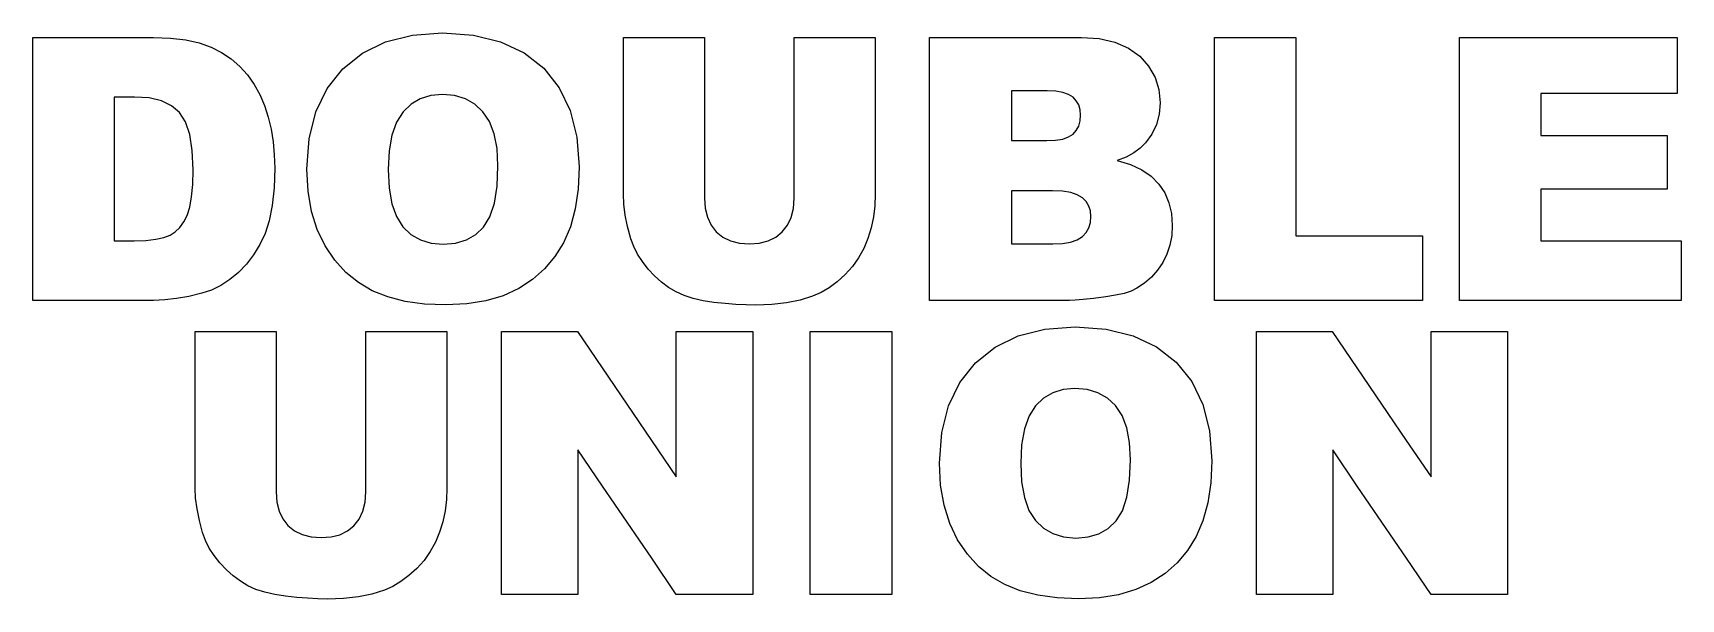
# Model space of a CAD drawing. Extents: x 3.2 to 94.5, y 3.2 to 34.5.
import ezdxf

# ---------------------------------------------------------------- set-up
doc = ezdxf.new("R2010")
doc.units = 0
doc.layers.add('Layer_1', color=7, linetype='CONTINUOUS')

msp = doc.modelspace()

# ---------------------------------------------------------------- linework, layer by layer
at = {"layer": 'Layer_1', "color": 7}
for points in [[(3.231185, 34.229182), (4.900541, 34.229182), (6.569896, 34.229182), (8.239252, 34.229182), (9.908607, 34.229182), (10.848079, 34.195688), (11.692057, 34.095226), (12.44054, 33.927797), (13.093529, 33.6934), (13.677052, 33.396359), (14.20725, 33.04103), (14.684122, 32.627413), (15.10767, 32.155512), (15.477252, 31.633988), (15.792268, 31.071539), (16.05272, 30.468165), (16.258607, 29.823871), (16.414868, 29.14918), (16.526487, 28.454645), (16.593462, 27.740273), (16.615794, 27.006057), (16.5823, 25.905346), (16.481838, 24.934862), (16.314409, 24.094605), (16.080013, 23.384573), (15.791031, 22.770035), (15.449964, 22.206349), (15.056812, 21.693512), (14.611575, 21.231525), (14.131598, 20.835892), (13.634262, 20.512192), (13.119567, 20.260424), (12.587513, 20.080589), (11.865691, 19.906958), (11.1786, 19.782932), (10.526238, 19.708519), (9.908607, 19.683712), (8.239251, 19.683712), (6.569896, 19.683712), (4.90054, 19.683712), (3.231185, 19.683712), (3.231185, 23.320077), (3.231185, 26.956446), (3.231185, 30.592811), (3.231185, 34.22918)], [(18.401732, 26.946525), (18.525755, 28.628897), (18.897825, 30.114078), (19.517942, 31.402064), (20.386107, 32.492855), (21.475646, 33.361016), (22.759908, 33.981129), (24.238891, 34.353199), (25.912591, 34.47723), (27.624109, 34.355059), (29.127269, 33.988565), (30.422077, 33.377755), (31.508528, 32.522621), (32.368002, 31.452294), (32.981914, 30.18601), (33.350268, 28.723778), (33.47306, 27.065589), (33.419099, 25.847676), (33.257247, 24.743866), (32.987499, 23.75416), (32.609858, 22.878557), (32.134838, 22.109612), (31.56309, 21.429962), (30.894607, 20.839612), (30.12939, 20.338557), (29.27052, 19.943542), (28.311196, 19.661391), (27.251418, 19.492097), (26.091185, 19.435666), (24.913579, 19.484655), (23.841395, 19.631625), (22.874634, 19.876571), (22.013295, 20.219496), (21.247448, 20.668461), (20.557257, 21.231525), (19.942722, 21.908695), (19.403841, 22.699964), (18.96542, 23.601614), (18.652261, 24.609923), (18.464364, 25.724893), (18.401732, 26.946525)], [(45.37931, 34.229182), (46.500483, 34.229182), (47.621653, 34.229182), (48.742826, 34.229182), (49.863999, 34.229182), (49.863999, 32.061253), (49.863999, 29.893323), (49.863999, 27.725394), (49.863999, 25.557464), (49.83857, 24.921223), (49.762291, 24.302343), (49.63517, 23.700832), (49.457206, 23.116682), (49.229617, 22.563538), (48.94374, 22.045119), (48.599578, 21.561429), (48.197129, 21.112464), (47.7649, 20.717449), (47.321512, 20.385686), (46.866971, 20.117174), (46.40127, 19.911916), (45.713554, 19.699217), (44.960108, 19.547288), (44.140936, 19.456133), (43.256033, 19.425746), (42.712807, 19.43506), (42.144778, 19.462971), (41.551947, 19.509482), (40.934315, 19.574593), (40.334661, 19.66699), (39.785854, 19.795356), (39.287902, 19.959685), (38.840799, 20.159984), (38.427798, 20.406169), (38.032165, 20.698244), (37.653894, 21.036208), (37.292988, 21.420061), (36.973005, 21.829958), (36.707595, 22.246055), (36.496758, 22.668356), (36.340488, 23.096859), (36.158173, 23.771542), (36.027947, 24.406542), (35.949814, 25.001856), (35.923765, 25.557484), (35.923765, 27.725414), (35.923765, 29.893343), (35.923765, 32.061273), (35.923765, 34.229202), (37.044935, 34.229202), (38.166108, 34.229202), (39.287278, 34.229202), (40.408451, 34.229202), (40.408451, 32.009183), (40.408451, 29.789164), (40.408451, 27.569144), (40.408451, 25.349125), (40.449376, 24.786055), (40.572157, 24.287481), (40.776796, 23.853398), (41.063294, 23.483811), (41.427298, 23.192976), (41.854557, 22.985235), (42.345074, 22.860591), (42.898842, 22.819045), (43.44764, 22.859973), (43.933189, 22.982757), (44.355489, 23.187396), (44.714544, 23.473891), (45.005374, 23.840376), (45.213112, 24.275078), (45.337755, 24.777995), (45.37931, 25.349125), (45.37931, 27.569144), (45.37931, 29.789164), (45.37931, 32.009183), (45.37931, 34.229202)], [(52.870326, 34.229182), (54.973762, 34.229182), (57.077201, 34.229182), (59.180637, 34.229182), (61.284076, 34.229182), (62.274396, 34.164062), (63.141939, 33.968722), (63.886701, 33.643165), (64.508685, 33.187387), (65.00353, 32.635474), (65.356994, 32.021556), (65.569076, 31.345631), (65.639778, 30.607698), (65.589539, 29.985715), (65.43885, 29.409626), (65.187706, 28.879426), (64.836108, 28.395121), (64.537206, 28.103659), (64.176295, 27.844449), (63.753376, 27.617489), (63.268451, 27.422775), (64.000182, 27.20015), (64.627737, 26.909314), (65.151119, 26.550269), (65.570326, 26.123012), (65.89588, 25.636837), (66.12842, 25.091132), (66.267951, 24.4859), (66.314467, 23.821137), (66.281594, 23.26985), (66.182991, 22.74709), (66.018661, 22.252857), (65.788608, 21.78715), (65.501486, 21.359271), (65.166, 20.978519), (64.78215, 20.644896), (64.349935, 20.3584), (64.031187, 20.205854), (63.640513, 20.075628), (63.177908, 19.967729), (62.643374, 19.88215), (61.948215, 19.795333), (61.380807, 19.733323), (60.941145, 19.696115), (60.629233, 19.683726), (58.689505, 19.683726), (56.749781, 19.683726), (54.810053, 19.683726), (52.870326, 19.683726), (52.870326, 23.320091), (52.870326, 26.95646), (52.870326, 30.592825), (52.870326, 34.229194)], [(68.656028, 34.229182), (69.779682, 34.229182), (70.903332, 34.229182), (72.026986, 34.229182), (73.15064, 34.229182), (73.15064, 31.488266), (73.15064, 28.747346), (73.15064, 26.006429), (73.15064, 23.265512), (74.904329, 23.265512), (76.658021, 23.265512), (78.411711, 23.265512), (80.165403, 23.265512), (80.165403, 22.370064), (80.165403, 21.474612), (80.165403, 20.579163), (80.165403, 19.683714), (77.28806, 19.683714), (74.410714, 19.683714), (71.533371, 19.683714), (68.656028, 19.683714), (68.656028, 23.32008), (68.656028, 26.956448), (68.656028, 30.592814), (68.656028, 34.229182)], [(82.219233, 34.229182), (85.230521, 34.229182), (88.24181, 34.229182), (91.253101, 34.229182), (94.26439, 34.229182), (94.26439, 33.452795), (94.26439, 32.67641), (94.26439, 31.900022), (94.26439, 31.123637), (92.379233, 31.123637), (90.494076, 31.123637), (88.608922, 31.123637), (86.723765, 31.123637), (86.723765, 30.545689), (86.723765, 29.967737), (86.723765, 29.389788), (86.723765, 28.811839), (88.472495, 28.811839), (90.221226, 28.811839), (91.969954, 28.811839), (93.718685, 28.811839), (93.718685, 28.070179), (93.718685, 27.328519), (93.718685, 26.586859), (93.718685, 25.845198), (91.969954, 25.845198), (90.221226, 25.845198), (88.472495, 25.845198), (86.723765, 25.845198), (86.723765, 25.128343), (86.723765, 24.411487), (86.723765, 23.694631), (86.723765, 22.977775), (88.663489, 22.977775), (90.603217, 22.977775), (92.542944, 22.977775), (94.482669, 22.977775), (94.482669, 22.15426), (94.482669, 21.330744), (94.482669, 20.50723), (94.482669, 19.683714), (91.41681, 19.683714), (88.350951, 19.683714), (85.285092, 19.683714), (82.219233, 19.683714), (82.219233, 23.32008), (82.219233, 26.956448), (82.219233, 30.592814), (82.219233, 34.229182)], [(22.896341, 26.926685), (22.947188, 25.902871), (23.099736, 25.034083), (23.353985, 24.320332), (23.709935, 23.761608), (24.158276, 23.340547), (24.679793, 23.039788), (25.274487, 22.859335), (25.942357, 22.799185), (26.625721, 22.858096), (27.227233, 23.03483), (27.746893, 23.329385), (28.184701, 23.741765), (28.531964, 24.306687), (28.780006, 25.058888), (28.928836, 25.998366), (28.978451, 27.125124), (28.926355, 28.08258), (28.770083, 28.901132), (28.509637, 29.580782), (28.145013, 30.121528), (27.696043, 30.538241), (27.172662, 30.835895), (26.574871, 31.014491), (25.90267, 31.074028), (25.256504, 31.01387), (24.677313, 30.833414), (24.165097, 30.532661), (23.719857, 30.111608), (23.359565, 29.551637), (23.102215, 28.83416), (22.947808, 27.959176), (22.896341, 26.926685)], [(57.404624, 28.524117), (57.893277, 28.524117), (58.381928, 28.524117), (58.870582, 28.524117), (59.359233, 28.524117), (59.844779, 28.54644), (60.249714, 28.613412), (60.574039, 28.725033), (60.817749, 28.881308), (61.000059, 29.084703), (61.130279, 29.327787), (61.208415, 29.610562), (61.234464, 29.933029), (61.208415, 30.233158), (61.130279, 30.498566), (61.000059, 30.729252), (60.817749, 30.925215), (60.575898, 31.081479), (60.257157, 31.193098), (59.861523, 31.260072), (59.388999, 31.282396), (58.892906, 31.282396), (58.396813, 31.282396), (57.900717, 31.282396), (57.404624, 31.282396), (57.404624, 30.592825), (57.404624, 29.903255), (57.404624, 29.213684), (57.404624, 28.524114)], [(7.725794, 30.935119), (7.725794, 28.948263), (7.725794, 26.961407), (7.725794, 24.974551), (7.725794, 22.987696), (8.001126, 22.987696), (8.276458, 22.987696), (8.55179, 22.987696), (8.827122, 22.987696), (9.480721, 23.006915), (10.032624, 23.064584), (10.482831, 23.160703), (10.831341, 23.29527), (11.112869, 23.482544), (11.362154, 23.726869), (11.579197, 24.028246), (11.763997, 24.386677), (11.911579, 24.83874), (12.016997, 25.411107), (12.080251, 26.103779), (12.101342, 26.916757), (12.054207, 27.981491), (11.912818, 28.863915), (11.677176, 29.564029), (11.347279, 30.081834), (10.908231, 30.455138), (10.345163, 30.721787), (9.658075, 30.881781), (8.846967, 30.935116), (8.566674, 30.935116), (8.286381, 30.935116), (8.006088, 30.935116), (7.725795, 30.935116)], [(57.404624, 22.809114), (57.977611, 22.809114), (58.550601, 22.809114), (59.123588, 22.809114), (59.696576, 22.809114), (60.234212, 22.834542), (60.686275, 22.910815), (61.052766, 23.03794), (61.333685, 23.215915), (61.542038, 23.441636), (61.690865, 23.702085), (61.780163, 23.997261), (61.809935, 24.327165), (61.780163, 24.6335), (61.690865, 24.907591), (61.542038, 25.149436), (61.333685, 25.35904), (61.055865, 25.532668), (60.688756, 25.656691), (60.232352, 25.731107), (59.686653, 25.755915), (59.116146, 25.755915), (58.54564, 25.755915), (57.97513, 25.755915), (57.404624, 25.755915), (57.404624, 25.019216), (57.404624, 24.282517), (57.404624, 23.545818), (57.404624, 22.809119)], [(21.666029, 17.973182), (22.787201, 17.973182), (23.908373, 17.973182), (25.029545, 17.973182), (26.150716, 17.973182), (26.150716, 15.80525), (26.150716, 13.637318), (26.150716, 11.4694), (26.150716, 9.301453), (26.125283, 8.665211), (26.049006, 8.046326), (25.921884, 7.444826), (25.743919, 6.860682), (25.516328, 6.307527), (25.230451, 5.789113), (24.886289, 5.305412), (24.483841, 4.856453), (24.051612, 4.461455), (23.608226, 4.129674), (23.153683, 3.861168), (22.687982, 3.655908), (22.000266, 3.443225), (21.246821, 3.291305), (20.427649, 3.200147), (19.542747, 3.169752), (18.99952, 3.179065), (18.431492, 3.207005), (17.838661, 3.253516), (17.221029, 3.318624), (16.621372, 3.411024), (16.072568, 3.539378), (15.574615, 3.703716), (15.127513, 3.90401), (14.714513, 4.150192), (14.318877, 4.442264), (13.940607, 4.780253), (13.5797, 5.164104), (13.259719, 5.574003), (12.994308, 5.990083), (12.783469, 6.412401), (12.6272, 6.840899), (12.444885, 7.515579), (12.31466, 8.150579), (12.236526, 8.745899), (12.210483, 9.30151), (12.210483, 11.469428), (12.210483, 13.637374), (12.210483, 15.805307), (12.210483, 17.973239), (13.331655, 17.973239), (14.452827, 17.973239), (15.573998, 17.973239), (16.69517, 17.973239), (16.69517, 15.753222), (16.69517, 13.533206), (16.69517, 11.31319), (16.69517, 9.093173), (16.736096, 8.530083), (16.858876, 8.03151), (17.063516, 7.597424), (17.350014, 7.227854), (17.714019, 6.937024), (18.141278, 6.72928), (18.631792, 6.604622), (19.185561, 6.563079), (19.734359, 6.604001), (20.219909, 6.726796), (20.642211, 6.931436), (21.001264, 7.217919), (21.292095, 7.584413), (21.499832, 8.01912), (21.624476, 8.52204), (21.66603, 9.093173), (21.66603, 11.31319), (21.66603, 13.533206), (21.66603, 15.753222), (21.66603, 17.973239)], [(29.17689, 17.973182), (30.226127, 17.973182), (31.275364, 17.973182), (32.324604, 17.973182), (33.373842, 17.973182), (34.74306, 15.961525), (36.112278, 13.949879), (37.481499, 11.938199), (38.850717, 9.926547), (38.850717, 11.938199), (38.850717, 13.949879), (38.850717, 15.961525), (38.850717, 17.973182), (39.909877, 17.973182), (40.969037, 17.973182), (42.028197, 17.973182), (43.087358, 17.973182), (43.087358, 14.336806), (43.087358, 10.700457), (43.087358, 7.06408), (43.087358, 3.427703), (42.028197, 3.427703), (40.969037, 3.427703), (39.909877, 3.427703), (38.850717, 3.427703), (37.488938, 5.424482), (36.127162, 7.42126), (34.765384, 9.418039), (33.403608, 11.414818), (33.403608, 9.418039), (33.403608, 7.42126), (33.403608, 5.424482), (33.403608, 3.427703), (32.346928, 3.427703), (31.290249, 3.427703), (30.233569, 3.427703), (29.17689, 3.427703), (29.17689, 7.06408), (29.17689, 10.700457), (29.17689, 14.336806), (29.17689, 17.973182)], [(46.272278, 17.973182), (47.398409, 17.973182), (48.524544, 17.973182), (49.650675, 17.973182), (50.77681, 17.973182), (50.77681, 14.336806), (50.77681, 10.700457), (50.77681, 7.06408), (50.77681, 3.427703), (49.650675, 3.427703), (48.524544, 3.427703), (47.398409, 3.427703), (46.272278, 3.427703), (46.272278, 7.06408), (46.272278, 10.700457), (46.272278, 14.336806), (46.272278, 17.973182)], [(53.425951, 10.690523), (53.549973, 12.372906), (53.922044, 13.858072), (54.542159, 15.146061), (55.410326, 16.236855), (56.499864, 17.105016), (57.784128, 17.725129), (59.263108, 18.097199), (60.93681, 18.22123), (62.648327, 18.099059), (64.15149, 17.732568), (65.446298, 17.121755), (66.532749, 16.266621), (67.392223, 15.196291), (68.006135, 13.93001), (68.374486, 12.467761), (68.497278, 10.809592), (68.44332, 9.591662), (68.281468, 8.487863), (68.01172, 7.498166), (67.634076, 6.622572), (67.159056, 5.853629), (66.587308, 5.173953), (65.918825, 4.583629), (65.153608, 4.082572), (64.294738, 3.687545), (63.335416, 3.405379), (62.275638, 3.236102), (61.115403, 3.179658), (59.937797, 3.228652), (58.865615, 3.375633), (57.898854, 3.620574), (57.037515, 3.963502), (56.271668, 4.412461), (55.581477, 4.975523), (54.966941, 5.652687), (54.42806, 6.443953), (53.989639, 7.345597), (53.676479, 8.35392), (53.488582, 9.468896), (53.425951, 10.690523)], [(70.967826, 17.973182), (72.017063, 17.973182), (73.0663, 17.973182), (74.115541, 17.973182), (75.164778, 17.973182), (76.533996, 15.961525), (77.903214, 13.949879), (79.272435, 11.938199), (80.641653, 9.926547), (80.641653, 11.938199), (80.641653, 13.949879), (80.641653, 15.961525), (80.641653, 17.973182), (81.700813, 17.973182), (82.759973, 17.973182), (83.819134, 17.973182), (84.878294, 17.973182), (84.878294, 14.336806), (84.878294, 10.700457), (84.878294, 7.06408), (84.878294, 3.427703), (83.819134, 3.427703), (82.759973, 3.427703), (81.700813, 3.427703), (80.641653, 3.427703), (79.279877, 5.424482), (77.918098, 7.42126), (76.556322, 9.418039), (75.194544, 11.414818), (75.194544, 9.418039), (75.194544, 7.42126), (75.194544, 5.424482), (75.194544, 3.427703), (74.137864, 3.427703), (73.081185, 3.427703), (72.024505, 3.427703), (70.967826, 3.427703), (70.967826, 7.06408), (70.967826, 10.700457), (70.967826, 14.336806), (70.967826, 17.973182)], [(57.92056, 10.670767), (57.971405, 9.64695), (58.123955, 8.778185), (58.378203, 8.064417), (58.734153, 7.505701), (59.182494, 7.084626), (59.704012, 6.783862), (60.298705, 6.603409), (60.966576, 6.543267), (61.64994, 6.602167), (62.251452, 6.778923), (62.77111, 7.073478), (63.208919, 7.485833), (63.556179, 8.050757), (63.804221, 8.802964), (63.953054, 9.742454), (64.002669, 10.869198), (63.950573, 11.826665), (63.794301, 12.645222), (63.533855, 13.32487), (63.169233, 13.865607), (62.720262, 14.282308), (62.196881, 14.579968), (61.599089, 14.758558), (60.92689, 14.81811), (60.280722, 14.757966), (59.701532, 14.577513), (59.189315, 14.276749), (58.744076, 13.855701), (58.383785, 13.295716), (58.126435, 12.578251), (57.972026, 11.703249), (57.92056, 10.670767)]]:
    msp.add_lwpolyline(points, dxfattribs=at)

doc.saveas('drawing.dxf')
